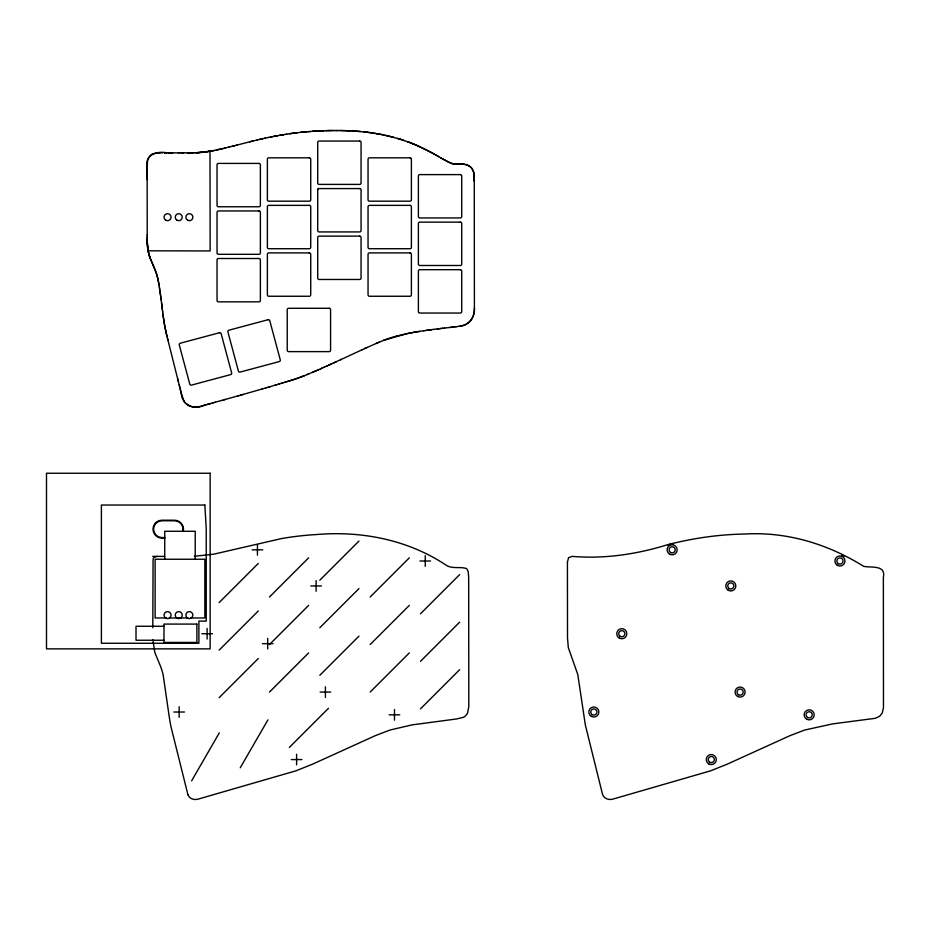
<?xml version="1.0" encoding="UTF-8"?>
<svg xmlns="http://www.w3.org/2000/svg" width="930" height="930" viewBox="0 0 930 930"><rect width="100%" height="100%" fill="white"/><g stroke="black" fill="none" stroke-linecap="round" stroke-linejoin="round"><path stroke-width="1.4" d="M147.149 176.944L147.149 173.864M459.699 326.221C468.755 325.64 475.207 316.898 474.405 308.109L474.265 180.85M147.149 174.607L147.149 173.259M147.149 173.654L147.161 172.445M147.161 172.643L147.114 167.691M147.173 171.748L147.138 168.121M472.254 318.188L473.091 316.386A21.878 21.878 0 0 0 474.347 309.818L474.381 309.26A33.178 33.178 0 0 0 474.405 308.179M191.627 780.816L219.306 732.875M240.242 767.796L267.933 719.843M219.131 602.594L258.284 563.441M269.468 597.002L308.621 557.849M219.131 650.128L258.284 610.975M319.804 580.215L358.957 541.062M269.468 644.537L308.621 605.384M219.131 697.674L258.284 658.521M319.804 627.762L358.957 588.609M269.468 692.083L308.621 652.93M370.152 597.002L409.305 557.849M319.804 675.296L358.957 636.143M370.152 644.537L409.305 605.384M420.488 613.777L459.641 574.624M289.323 747.453L328.476 708.3M370.152 692.083L409.305 652.93M420.488 661.323L459.641 622.17M420.488 708.858L459.641 669.705M341.171 359.445L362.2 349.715M340.52 359.747L341.38 359.352M340.845 359.596L326.767 366.06M361.63 349.971L364.909 348.471M329.825 364.676L331.161 364.06M333.51 362.979L336.509 361.596M364.618 348.599L365.397 348.25M365.199 348.332L366.362 347.808M328.476 365.292L329.15 364.978M327.802 365.595L321.71 368.303M366.164 347.89L367.327 347.367M372 345.297L376.511 343.31M367.699 347.204L371.047 345.728M318.653 369.663L321.292 368.489M320.501 368.838L321.989 368.187M318.897 369.559L317.223 370.291M323.779 367.397L324.57 367.048M318.281 369.838L312.189 372.442M316.549 370.593L313.829 371.756M376.08 343.496L377.289 342.984M377.196 343.019L378.557 342.461M313.143 372.047L308.086 374.139M307.272 374.476L303.843 375.883M306.912 374.616L308.597 373.93M383.799 340.322L378.87 342.333M378.243 342.589L379.08 342.252M383.544 340.426L384.195 340.159M304.284 375.708L302.483 376.429M384.055 340.217L407.084 333.614M384.381 340.089L386.264 339.345A103.986 103.986 0 0 1 396.692 336.044M303.668 375.952L300.913 377.022M302.331 376.487L300.402 377.22M300.518 377.173L298.681 377.847M300.227 377.278L292.741 379.882M297.647 378.219L293.973 379.487M293.45 379.661L291.857 380.161M292.45 379.975L289.614 380.835M291.683 380.207L281.651 383.23M268.224 387.252L275.094 385.194M282.79 382.881L276.036 384.904M284.894 382.242L285.952 381.928M274.78 385.287L276.454 384.776M278.535 384.16L279.779 383.788M269.921 386.752L268.398 387.194M287.103 381.579L288.986 381.021M268.061 387.299L265.666 387.984M242.73 394.541L262.4 388.914M204.542 405.236L205.135 405.073M243.369 394.355L240.579 395.157M242.091 394.727L238.661 395.703M265.817 387.95L261.993 389.031M204.681 405.201L203.647 405.492M204.937 405.12L205.728 404.899M205.577 404.945L208.587 404.097M203.949 405.41L203.112 405.643M203.496 405.538C194.196 410.165 181.85 404.841 181.35 393.716M238.952 395.622L237.417 396.041M214.958 402.318L221.654 400.446M207.169 404.492L209.68 403.794M213.086 402.841L215.237 402.248M223.805 399.853L237.801 395.936M210.471 403.574L213.354 402.771M221.387 400.528L225.409 399.4M202.868 405.713L200.799 406.271A47.837 47.837 0 0 1 199.497 406.596L195.672 407.119M209.052 403.969L210.947 403.446M396.692 336.032L409.142 333.207M249.717 141.813L250.391 141.639M236.941 145.092L251.426 141.383M236.139 145.301L237.173 145.034M234.279 145.766L236.336 145.254M251.065 141.465L253.227 140.93M251.786 141.29L252.507 141.104M233.86 145.871L234.534 145.696M234.023 145.824L232.023 146.324M224.618 148.137L229.21 147.01M232.5 146.208L228.734 147.126M224.979 148.056L222.863 148.567M252.983 140.988L254.378 140.651M223.095 148.509L216.411 150.032M222.503 148.649L213.865 150.532M254.96 140.511L257.04 140.023M256.947 140.046L259.11 139.535M259.017 139.558L260.76 139.151M259.703 139.395L262.597 138.733M261.132 139.058L261.865 138.896M262.353 138.779L264.887 138.221M264.69 138.268L265.469 138.105M265.41 138.117L268.793 137.396M268.526 137.454L270.804 136.977M270.351 137.07L271.386 136.861M271.002 136.942L271.769 136.791M271.641 136.815L272.397 136.663M407.77 333.475L414.606 332.196M271.967 136.745L274.269 136.303M273.443 136.454L274.629 136.233M409.828 333.068L412.583 332.556M214.063 150.497L212.877 150.718M274.803 136.198L277.721 135.664M275.338 136.106L275.931 135.989M213.668 150.567L211.308 150.986M276.35 135.919L277.175 135.768M277.582 135.687L280.29 135.199M279.558 135.327L281.011 135.071M413.269 332.428L419.709 331.347M212.679 150.753L210.436 151.137M415.257 332.08L424.092 330.708M280.767 135.117L281.93 134.92M211.796 150.904L208.553 151.427M281.383 135.013L282.836 134.769M282.72 134.792L283.383 134.676M209.994 151.206L210.145 250.949L148.161 250.809L148.567 252.739A48.244 48.244 0 0 0 150.393 258.773L152.88 264.725M209.413 151.299L210.087 151.183M283.022 134.734L283.685 134.629M209.75 151.241L206.832 151.683M283.569 134.652L286.638 134.187M209.238 151.323L207.692 151.567L208.378 151.462M289.974 133.676L286.417 134.222M289.614 133.734L291.811 133.409M290.346 133.618L294.694 133.048M207.518 151.59L205.472 151.881M423.534 330.801L428.963 329.999M207.181 151.637L197.358 152.66M426.347 330.382L427.475 330.22M459.141 326.302L462.524 325.64A15.647 15.647 0 0 0 472.37 318.258M428.742 330.034L430.125 329.848M458.595 326.372L455.805 326.744M429.428 329.941L431.032 329.72M292.183 133.362L296.007 132.897M205.298 151.904L204.437 152.02M430.474 329.801L431.66 329.639M204.786 151.974L202.926 152.206M431.381 329.673L433.589 329.394M433.461 329.406L444.691 328.046M456.374 326.674L449.818 327.465M437.24 328.941L438.17 328.825M296.961 132.792L301.308 132.269M439.088 328.709L440.925 328.488M452.91 327.104L454.073 326.965M300.669 132.339L303.157 132.072M203.368 152.148L198.404 152.613M441.855 328.383L442.773 328.267M451.271 327.29L452.329 327.174M202.752 152.229L201.566 152.357A67.541 67.541 0 0 1 199.113 152.567L196.067 152.718M297.182 132.758L295.856 132.909M444.47 328.069L450.457 327.395M301.553 132.246L302.494 132.141M302.738 132.118L304.087 131.979M303.471 132.037L304.912 131.909M304.633 131.932L305.47 131.862M305.133 131.897L306.11 131.816M310.492 131.479L307.958 131.676M305.633 131.851L306.621 131.781M308.69 131.618L309.516 131.549M310.353 131.49L317.223 131.014M306.423 131.793L308.272 131.653M312.399 131.328L312.992 131.281M313.189 131.27L314.166 131.2M314.654 131.165L315.386 131.118M316.851 131.025L317.769 130.979M317.409 131.002L320.42 130.874M198.241 152.625L196.904 152.683M317.955 130.979L321.78 130.828M323.535 130.758L326.36 130.642M197.241 152.671L196.369 152.706M323.814 130.746L322.233 130.805M325.651 130.665L328.581 130.572M323.105 130.77L321.478 130.839M326.651 130.63L327.813 130.584M196.486 152.694L195.602 152.729M194.382 556.291L213.795 554.175L281.837 538.505A310.469 310.469 0 0 1 316.351 534.552C361.293 530.705 407.526 539.667 445.458 564.731C451.655 569.369 459.478 566.382 466.232 568.451A3.325 3.325 0 0 1 467.023 569.125L468.267 572.043L468.674 577.518L468.813 706.684L467.569 712.996A9.265 9.265 0 0 1 464.221 716.821A10.091 10.091 0 0 1 463.314 717.321L456.514 718.971L412.06 724.877L389.868 730.073L375.092 735.746L312.794 764.065L295.914 770.831L198.206 799.103A13.101 13.101 0 0 1 196.683 799.382A12.102 12.102 0 0 1 195.707 799.463L195.242 799.463A9.346 9.346 0 0 1 193.463 799.288A8.277 8.277 0 0 1 192.254 798.951A7.196 7.196 0 0 1 187.93 794.673M457.572 164.226L459.257 164.18M195.312 152.741L194.114 152.776M459.06 164.192L460.827 164.157M193.022 152.811L193.858 152.787M193.556 152.787L192.894 152.811M458.176 164.215L456.258 164.238M459.455 164.18L461.629 164.157A27.133 27.133 0 0 1 462.233 164.18C469.208 163.668 474.928 169.818 474.172 176.7M328.104 130.584L330.185 130.549M193.37 152.799L192.115 152.822M192.58 152.822L190.848 152.857M192.743 152.811L188.325 152.869M328.778 130.56L329.522 130.549M157.519 556.384L154.659 557.024A3.208 3.208 0 0 0 153.729 557.861A3.674 3.674 0 0 0 153.345 558.5A4.859 4.859 0 0 0 153.078 559.232L152.811 627.762M190.232 152.857L190.929 152.845M457.409 164.238L455.828 164.226A19.135 19.135 0 0 1 455.27 164.192L452.759 163.773A28.412 28.412 0 0 1 448.434 161.971L445.249 160.344M329.708 130.549L331.638 130.537M166.923 152.857C157.089 150.625 144.406 155.101 147.103 167.435M164.401 152.869L165.005 152.857M190.58 152.857L187.593 152.869M162.425 152.892L161.483 152.892A46.744 46.744 0 0 1 160.018 152.869L159.774 152.869M189.743 152.869L188.709 152.869M339.218 130.549L341.101 130.537M330.476 130.537L332.905 130.537M339.578 130.537L336.951 130.549M164.645 152.869L168.737 152.857M165.249 152.857L166.11 152.857M340.508 130.537L347.018 130.7M337.799 130.549L333.579 130.537M181.245 152.869L183.256 152.857M187.965 152.869L187.418 152.869M172.794 152.869L170.69 152.869L181.955 152.869M182.943 152.857L183.629 152.857M178.432 152.869L179.13 152.869M183.443 152.857L187.779 152.869M164.773 537.563L161.971 537.563A8.393 8.393 0 0 1 153.578 529.17A8.393 8.393 0 0 1 161.971 520.777L174.561 520.777A8.393 8.393 0 0 1 182.675 531.286M164.773 538.121L161.971 538.121A8.951 8.951 0 0 1 153.02 529.17A8.951 8.951 0 0 1 161.971 520.219L174.561 520.219A8.951 8.951 0 0 1 183.21 531.437M252.135 549.816L262.76 549.816M152.729 556.384L164.691 556.384M419.93 561.011L430.555 561.011M310.806 585.935L321.431 585.935M166.482 617.973L155.124 617.973L155.124 559.244L204.844 559.244L204.844 617.973L190.638 617.973M169.33 617.973L187.79 617.973M163.971 626.262L136.013 626.262L136.013 640.247L163.971 640.247M201.798 633.714L212.424 633.714M262.376 643.653L273.002 643.653M320.094 692.083L330.72 692.083M173.829 712.02L184.454 712.02M389.159 714.821L399.795 714.821M291.288 759.566L301.913 759.566M341.473 130.537L347.506 130.735M170.167 152.869L170.864 152.869M169.644 152.869L170.295 152.869M169.702 152.869L169.132 152.857M332.219 130.537L334.021 130.537M335.602 130.549L336.276 130.549M168.609 152.857L169.318 152.869M461.164 164.157L461.699 164.168A22.611 22.611 0 0 1 465.047 164.482L468.522 165.61A9.416 9.416 0 0 1 472.149 168.69L473.8 172.922L474.254 179.141M456.107 164.238L455.967 164.226A13.392 13.392 0 0 1 453.596 163.994A15.043 15.043 0 0 1 451.562 163.378L448.295 161.936M159.518 152.857L158.414 152.811A23.901 23.901 0 0 0 157.426 152.811L152.497 153.892A8.498 8.498 0 0 0 150.125 155.694L149.126 156.984A12.171 12.171 0 0 0 147.614 160.611L147.126 167.912M350.54 130.886L352.947 131.002M352.226 130.967L354.876 131.107M350.761 130.898L349.482 130.839M353.33 131.025L359.433 131.444M348.204 130.77L349.355 130.828M349.087 130.816L347.309 130.723M355.26 131.13L356.643 131.211A107.915 107.915 0 0 1 359.166 131.421L359.829 131.479M365.141 132.037L364.072 131.932M366.025 132.118L367.106 132.223M359.701 131.467L360.549 131.56M360.038 131.502L363.874 131.909M363.746 131.897L371.884 132.874M367.303 132.246L369.036 132.444M369.198 132.467L369.291 132.478A65.251 65.251 0 0 1 370.838 132.699L372.698 133.002M376.627 133.653L374.558 133.316M376.464 133.618L377.359 133.757M376.882 133.688L382.439 134.71M375.371 133.455L373.279 133.106M377.58 133.792L379.417 134.106M373.814 133.199L372.233 132.932M380.231 134.257L383.753 135.001M385.043 135.28L386.462 135.582M383.602 134.966L385.206 135.315M386.334 135.548L387.101 135.722M386.671 135.629L390.774 136.582M387.229 135.745L399.156 138.896M391.135 136.675L392.611 137.07M392.983 137.175L393.716 137.373M397.517 138.419L402.33 139.919M399.342 138.954L400.063 139.175M400.249 139.233L403.225 140.232M402.644 140.023L403.76 140.407M404.294 140.593L407.945 141.848M403.678 140.384L404.387 140.628M407.41 141.662L408.293 141.976M408.177 141.93L408.816 142.162M408.468 142.034L409.712 142.499M409.119 142.278L411.327 143.127M409.886 142.569L412.188 143.476M411.502 143.197L412.525 143.615M412.42 143.569L413.071 143.836M412.699 143.685L413.652 144.08M413.257 143.918L414.036 144.243M413.908 144.185L415.419 144.836M414.42 144.406L417.768 145.847M415.757 144.975L416.431 145.266M416.756 145.406L430.648 152.16M418.442 146.138L422.464 147.975A127.515 127.515 0 0 1 426.021 149.718L433.566 153.741M448.097 161.843L442.982 159.077M430.974 152.334L431.613 152.671M432.578 153.194L438.681 156.624M444.947 160.181L443.738 159.507M434.229 154.113L436.891 155.612M443.436 159.332L442.517 158.821M440.68 157.775L442.32 158.705M437.553 155.984L440.983 157.949M183.884 400.9L181.222 393.158M153.427 265.945L149.811 257.145A45.989 45.989 0 0 1 148.393 251.949L148.172 250.891A54.742 54.742 0 0 1 147.289 242.637L147.231 240.544M153.287 265.631L154.461 268.317M153.566 266.259L156.159 272.792A65.821 65.821 0 0 1 157.786 278.454L159.111 285.359M154.531 268.468L154.915 269.409A60.624 60.624 0 0 1 155.984 272.269A67.053 67.053 0 0 1 156.786 274.769A68.529 68.529 0 0 1 158.46 281.639L159.425 287.451M180.315 389.368L179.548 386.357M179.804 387.357L179.176 384.892M180.234 389.031L181.036 392.321M180.397 389.693L181.315 393.541M167.76 339.392L168.016 340.415M168.086 340.671L179.246 385.171M177.665 378.847L178.351 381.591M167.667 339.008L167.819 339.613M167.702 339.159L167.365 337.776M167.412 338.009L166.819 335.579M166.97 336.172L166.4 333.812M166.737 335.23L165.749 330.952M166.319 333.463L164.598 325.128M165.668 330.592L165.598 330.231A135.757 135.757 0 0 1 164.819 326.349L164.412 324.035M164.54 324.768L163.936 321.152M164.354 323.675L164.11 322.233M164.052 321.873L163.506 318.258M163.878 320.792L163.657 319.339M159.367 287.091L159.53 288.195M159.518 288.068L160.553 295.356M159.588 288.556L159.704 289.3M163.61 318.978L163.099 315.351M159.925 290.858L160.158 292.508M163.448 317.897L163.25 316.444M160.216 292.915L160.774 296.937M160.646 296.031L161.006 298.739M163.203 316.084L162.459 310.271M160.913 298.065L161.169 299.937M161.146 299.809L161.564 302.994M163.052 314.979L162.959 314.235M161.529 302.738L162.366 309.504M161.599 303.32L161.971 306.272M162.587 311.364L162.704 312.294M162.308 309.039L162.483 310.434M162.134 307.656L162.227 308.342M147.289 243.021L148.149 250.74L147.986 249.833A52.592 52.592 0 0 1 147.556 246.671L147.242 240.742M147.312 243.346L147.266 241.963M474.184 176.851L474.184 177.002A89.408 89.408 0 0 1 474.242 178.955L474.254 180.06M152.845 639.735L154.857 652.558L160.332 665.834A68.332 68.332 0 0 1 163.11 674.552L169.248 716.914A161.797 161.797 0 0 0 171.225 727.737L187.721 793.883A7.882 7.882 0 0 0 187.965 794.662M147.277 242.637L147.231 240.173M474.254 179.327L474.265 180.641M474.265 180.246L474.265 181.269M147.231 239.928L147.219 239.277M147.231 239.649L147.219 237.58M147.161 178.362L147.149 175.34M147.161 178.049L147.161 179.595M147.219 238.266L147.219 237.057M147.161 179.525L147.219 235.337M147.219 234.837L147.219 237.138M425.243 555.687L425.243 566.324M394.483 709.497L394.483 720.134M325.407 686.77L325.407 697.395M316.119 580.622L316.119 591.248M296.6 754.242L296.6 764.879M267.689 638.34L267.689 648.966M257.447 544.503L257.447 555.129M207.111 628.401L207.111 639.026M195.219 559.244L195.219 531.274L164.75 531.274L164.738 559.244M179.141 706.707L179.141 717.332M195.672 407.026A12.997 12.997 0 0 1 183.71 401.004M150.369 258.784A49.592 49.592 0 0 1 147.544 246.671M318.327 188.325A2.232 2.232 0 0 1 317.549 189.732M668.193 545.457A5.871 5.871 0 0 1 672.96 544.004M842.092 555.547A5.871 5.871 0 0 1 843.859 556.652M567.428 562.127L567.509 637.875L568.3 647.571L577.797 674.552L585.319 724.877L602.408 793.883C603.419 798.696 609.173 800.509 613.416 798.963L710.601 770.831L727.481 764.065L789.779 735.746L804.555 730.073L832.641 723.889L875.304 718.309L879.699 716.24L882.256 712.996L883.477 707.637L883.361 577.518C886.162 564.545 871.178 567.963 863.621 566.324C828.014 544.004 786.501 531.414 744.186 534.053C718.46 534.483 692.873 538.261 667.961 544.596C636.945 554.245 604.733 559.104 572.206 556.384L568.567 557.675L567.428 562.127M219.445 332.742L180.269 343.228A1.395 1.395 0 0 0 179.281 344.949L189.778 384.113A1.395 1.395 0 0 0 191.499 385.101L230.663 374.604A1.395 1.395 0 0 0 231.651 372.895L221.154 333.731A1.395 1.395 0 0 0 219.445 332.742M268.061 319.711L228.896 330.208A1.395 1.395 0 0 0 227.908 331.917L238.406 371.082A1.395 1.395 0 0 0 240.114 372.07L279.279 361.584A1.395 1.395 0 0 0 280.267 359.864L269.781 320.699A1.395 1.395 0 0 0 268.061 319.711M359.666 141.046L319.106 141.046A1.395 1.395 0 0 0 317.711 142.441L317.711 182.989A1.395 1.395 0 0 0 319.106 184.396L359.666 184.396A1.395 1.395 0 0 0 361.061 182.989L361.061 142.441A1.395 1.395 0 0 0 359.666 141.046M309.318 157.821L268.77 157.821A1.395 1.395 0 0 0 267.375 159.228L267.375 199.776A1.395 1.395 0 0 0 268.77 201.171L309.318 201.171A1.395 1.395 0 0 0 310.725 199.776L310.725 159.228A1.395 1.395 0 0 0 309.318 157.821M410.002 157.821L369.443 157.821A1.395 1.395 0 0 0 368.048 159.228L368.048 199.776A1.395 1.395 0 0 0 369.443 201.171L410.002 201.171A1.395 1.395 0 0 0 411.397 199.776L411.397 159.228A1.395 1.395 0 0 0 410.002 157.821M258.982 163.413L218.434 163.413A1.395 1.395 0 0 0 217.039 164.819L217.039 205.367A1.395 1.395 0 0 0 218.434 206.762L258.982 206.762A1.395 1.395 0 0 0 260.377 205.367L260.377 164.819A1.395 1.395 0 0 0 258.982 163.413M460.338 174.607L419.79 174.607A1.395 1.395 0 0 0 418.384 176.003L418.384 216.551A1.395 1.395 0 0 0 419.79 217.946L460.338 217.946A1.395 1.395 0 0 0 461.733 216.551L461.733 176.003A1.395 1.395 0 0 0 460.338 174.607M359.666 188.581L319.106 188.581A1.395 1.395 0 0 0 317.711 189.987L317.711 230.535A1.395 1.395 0 0 0 319.106 231.93L359.666 231.93A1.395 1.395 0 0 0 361.061 230.535L361.061 189.987A1.395 1.395 0 0 0 359.666 188.581M309.318 205.367L268.77 205.367A1.395 1.395 0 0 0 267.375 206.762L267.375 247.31A1.395 1.395 0 0 0 268.77 248.717L309.318 248.717A1.395 1.395 0 0 0 310.725 247.31L310.725 206.762A1.395 1.395 0 0 0 309.318 205.367M410.002 205.367L369.443 205.367A1.395 1.395 0 0 0 368.048 206.762L368.048 247.31A1.395 1.395 0 0 0 369.443 248.717L410.002 248.717A1.395 1.395 0 0 0 411.397 247.31L411.397 206.762A1.395 1.395 0 0 0 410.002 205.367M258.982 210.959L218.434 210.959A1.395 1.395 0 0 0 217.039 212.354L217.039 252.902A1.395 1.395 0 0 0 218.434 254.309L258.982 254.309A1.395 1.395 0 0 0 260.377 252.902L260.377 212.354A1.395 1.395 0 0 0 258.982 210.959M460.338 222.142L419.79 222.142A1.395 1.395 0 0 0 418.384 223.549L418.384 264.097A1.395 1.395 0 0 0 419.79 265.492L460.338 265.492A1.395 1.395 0 0 0 461.733 264.097L461.733 223.549A1.395 1.395 0 0 0 460.338 222.142M359.666 236.127L319.106 236.127A1.395 1.395 0 0 0 317.711 237.522L317.711 278.082A1.395 1.395 0 0 0 319.106 279.477L359.666 279.477A1.395 1.395 0 0 0 361.061 278.082L361.061 237.522A1.395 1.395 0 0 0 359.666 236.127M309.318 252.902L268.77 252.902A1.395 1.395 0 0 0 267.375 254.309L267.375 294.856A1.395 1.395 0 0 0 268.77 296.252L309.318 296.252A1.395 1.395 0 0 0 310.725 294.856L310.725 254.309A1.395 1.395 0 0 0 309.318 252.902M410.002 252.902L369.443 252.902A1.395 1.395 0 0 0 368.048 254.309L368.048 294.856A1.395 1.395 0 0 0 369.443 296.252L410.002 296.252A1.395 1.395 0 0 0 411.397 294.856L411.397 254.309A1.395 1.395 0 0 0 410.002 252.902M258.982 258.505L218.434 258.505A1.395 1.395 0 0 0 217.039 259.9L217.039 300.448A1.395 1.395 0 0 0 218.434 301.843L258.982 301.843A1.395 1.395 0 0 0 260.377 300.448L260.377 259.9A1.395 1.395 0 0 0 258.982 258.505M460.338 269.688L419.79 269.688A1.395 1.395 0 0 0 418.384 271.083L418.384 311.631A1.395 1.395 0 0 0 419.79 313.038L460.338 313.038A1.395 1.395 0 0 0 461.733 311.631L461.733 271.083A1.395 1.395 0 0 0 460.338 269.688M329.174 308.283L288.626 308.283A1.395 1.395 0 0 0 287.231 309.678L287.231 350.226A1.395 1.395 0 0 0 288.626 351.621L329.174 351.621A1.395 1.395 0 0 0 330.58 350.226L330.58 309.678A1.395 1.395 0 0 0 329.174 308.283M210.145 473.254L46.5 473.254L46.5 648.873L210.145 648.873L210.145 473.254M204.844 505.037L101.393 505.037L101.393 643.258L198.892 643.258L198.892 621.031L206.239 621.159L206.239 528.6L204.844 505.037M196.881 624.088L163.971 624.088L163.971 642.421L196.881 642.421L196.881 624.088M165.807 220.212A3.499 3.499 0 0 0 171.05 217.19A3.499 3.499 0 0 0 165.807 214.156A3.499 3.499 0 0 0 165.807 220.212M187.616 220.212A3.499 3.499 0 0 0 192.859 217.19A3.499 3.499 0 0 0 187.616 214.156A3.499 3.499 0 0 0 187.616 220.212M176.991 220.212A3.499 3.499 0 0 0 182.233 217.19A3.499 3.499 0 0 0 176.991 214.156A3.499 3.499 0 0 0 176.991 220.212M176.991 618.136A3.499 3.499 0 0 0 182.233 615.114A3.499 3.499 0 0 0 176.991 612.08A3.499 3.499 0 0 0 176.991 618.136M187.616 618.136A3.499 3.499 0 0 0 192.859 615.114A3.499 3.499 0 0 0 187.616 612.08A3.499 3.499 0 0 0 187.616 618.136M165.807 618.136A3.499 3.499 0 0 0 171.05 615.114A3.499 3.499 0 0 0 165.807 612.08A3.499 3.499 0 0 0 165.807 618.136M670.6 552.478A3.081 3.081 0 0 0 675.215 549.816A3.081 3.081 0 0 0 670.6 547.154A3.081 3.081 0 0 0 670.6 552.478M620.019 636.236A3.081 3.081 0 0 0 624.855 633.993A3.081 3.081 0 0 0 620.508 630.924A3.081 3.081 0 0 0 620.019 636.236M592.294 714.682A3.081 3.081 0 0 0 596.909 712.02A3.081 3.081 0 0 0 592.294 709.358A3.081 3.081 0 0 0 592.294 714.682M709.509 762.077A3.081 3.081 0 0 0 714.345 759.833A3.081 3.081 0 0 0 709.997 756.764A3.081 3.081 0 0 0 709.509 762.077M807.624 717.483A3.081 3.081 0 0 0 812.239 714.821A3.081 3.081 0 0 0 807.624 712.148A3.081 3.081 0 0 0 807.624 717.483M838.383 563.673A3.081 3.081 0 0 0 842.999 561.011A3.081 3.081 0 0 0 838.383 558.337A3.081 3.081 0 0 0 838.383 563.673M729.271 588.597A3.081 3.081 0 0 0 733.875 585.935A3.081 3.081 0 0 0 729.271 583.273A3.081 3.081 0 0 0 729.271 588.597M738.548 694.745A3.081 3.081 0 0 0 743.163 692.083A3.081 3.081 0 0 0 738.548 689.421A3.081 3.081 0 0 0 738.548 694.745M669.612 554.175A5.034 5.034 0 0 0 677.168 549.816A5.034 5.034 0 0 0 669.612 545.457A5.034 5.034 0 0 0 669.612 554.175M619.275 638.073A5.034 5.034 0 0 0 626.832 633.714A5.034 5.034 0 0 0 619.275 629.354A5.034 5.034 0 0 0 619.275 638.073M591.317 716.379A5.034 5.034 0 0 0 598.862 712.02A5.034 5.034 0 0 0 591.317 707.66A5.034 5.034 0 0 0 591.317 716.379M708.765 763.925A5.034 5.034 0 0 0 716.321 759.566A5.034 5.034 0 0 0 708.765 755.207A5.034 5.034 0 0 0 708.765 763.925M806.647 719.181A5.034 5.034 0 0 0 814.203 714.821A5.034 5.034 0 0 0 806.647 710.462A5.034 5.034 0 0 0 806.647 719.181M837.407 565.37A5.034 5.034 0 0 0 844.963 561.011A5.034 5.034 0 0 0 837.407 556.652A5.034 5.034 0 0 0 837.407 565.37M728.283 590.294A5.034 5.034 0 0 0 735.839 585.935A5.034 5.034 0 0 0 728.283 581.576A5.034 5.034 0 0 0 728.283 590.294M737.571 696.442A5.034 5.034 0 0 0 745.128 692.083A5.034 5.034 0 0 0 737.571 687.723A5.034 5.034 0 0 0 737.571 696.442"/></g></svg>
